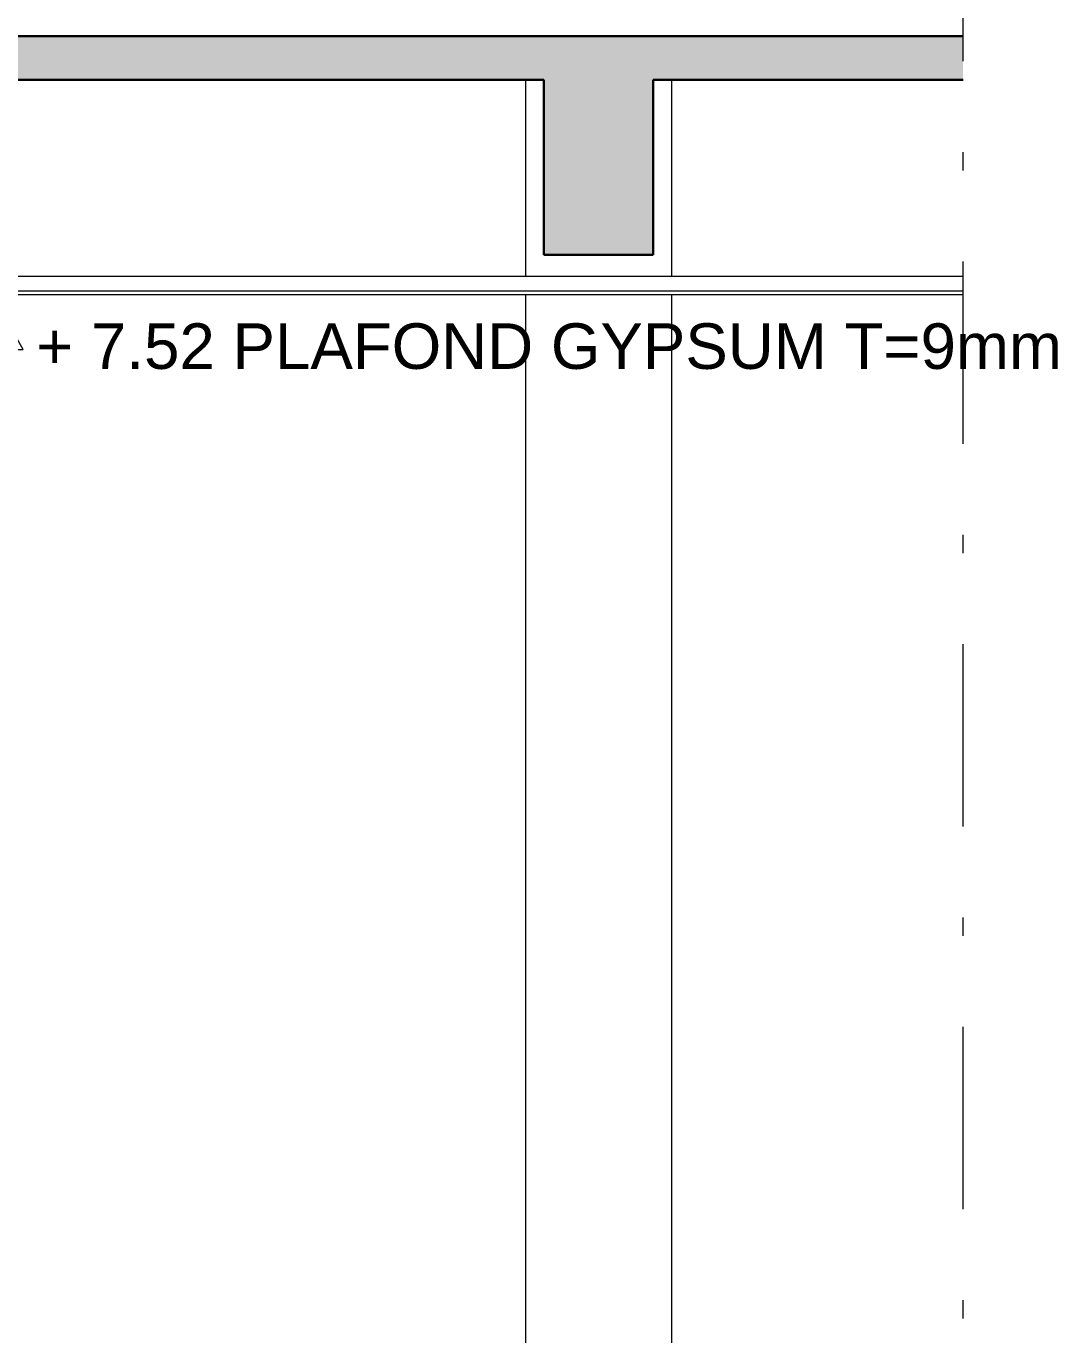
# Model space of a CAD drawing. Header units: millimetres. Extents: x -11 to 1625, y -267 to 195.
# Drawn here: x 1118.79 to 1124.45, y 24.55 to 31.73 of the extents above; entities that cross this region are included whole.
import ezdxf

# ---------------------------------------------------------------- set-up
doc = ezdxf.new("R2010")
doc.units = ezdxf.units.MM
doc.linetypes.add('DASHDOT', pattern=[1, 0.5, -0.25, 0, -0.25])
for name, color, linetype, lineweight in [('ars', 11, 'Continuous', 5), ('blk', 1, 'Continuous', 30), ('lan', 7, 'Continuous', 15), ('not', 7, 'Continuous', 20), ('pla', 213, 'Continuous', 15), ('sol kol', 8, 'Continuous', 0), ('tem', 5, 'Continuous', 20)]:
    doc.layers.add(name, color=color, linetype=linetype, lineweight=lineweight)
doc.styles.add('S', font='SIMPLEX', dxfattribs={"width": 1.1})
doc.styles.get("Standard").update_dxf_attribs({"font": 'ARIALUNI.TTF'})

# ---------------------------------------------------------------- blocks, each defined once
blk = doc.blocks.new('PEILA')
blk.add_lwpolyline([(-0.1875, -0.3248), (0.1875, -0.3248), (0, 0)], close=True)
at = {"style": 'S', "width": 1.1, "flags": 4}
blk.add_attdef('CAT', (0.2652, -0.2887), '', height=0.2, dxfattribs=at)

msp = doc.modelspace()

# ---------------------------------------------------------------- hatches: boundary and pattern name
at = {"layer": 'sol kol'}
h = msp.add_hatch(color=256, dxfattribs=at)
h.dxf.hatch_style = 1
h.paths.add_polyline_path([(1123.9317676, 31.4359917), (1123.9317676, 31.6759917), (1117.4317676, 31.6759917), (1117.4317676, 32.0359917), (1116.8317676, 32.0359917), (1116.8317676, 32.3959917), (1116.2317676, 32.3959917), (1116.2317676, 32.7559917), (1115.6317676, 32.7559917), (1115.6317676, 33.1159917), (1115.0317676, 33.1159917), (1115.0317676, 33.4759917), (1114.4317676, 33.4759917), (1114.4317676, 33.8359917), (1113.8317676, 33.8359917), (1113.8317676, 34.1959917), (1113.2317676, 34.1959917), (1113.2317676, 34.5559917), (1112.6317676, 34.5559917), (1112.6317676, 34.9159917), (1112.0317676, 34.9159917), (1112.0317676, 35.2759917), (1111.4317676, 35.2759917), (1111.4317676, 35.6359917), (1108.6317676, 35.6359917), (1108.6317676, 34.8359917), (1109.0317676, 34.8359917), (1109.0317676, 35.3359917), (1110.7486724, 35.3359917), (1117.6317676, 31.2061346), (1117.6317676, 30.0759917), (1117.8317676, 30.0759917), (1117.8317676, 30.4759917), (1118.2317676, 30.4759917), (1118.2317676, 31.3261346), (1118.4148628, 31.4359917), (1121.6317676, 31.4359917), (1121.6317676, 30.4759917), (1122.2317676, 30.4759917), (1122.2317676, 31.4359917)])

# ---------------------------------------------------------------- linework, layer by layer
at = {"layer": 'ars'}
msp.add_line((1123.9317676, 30.2559917), (1117.8317676, 30.2559917), dxfattribs=at)
at = {"layer": 'blk'}
for p, q in [((1117.4317676, 31.6759917), (1123.9317676, 31.6759917)), ((1118.4148628, 31.4359917), (1121.6317676, 31.4359917)), ((1121.6317676, 31.4359917), (1121.6317676, 30.4759917)), ((1122.2317676, 31.4359917), (1123.9317676, 31.4359917)), ((1122.2317676, 31.4359917), (1122.2317676, 30.4759917)), ((1121.6317676, 30.4759917), (1122.2317676, 30.4759917))]:
    msp.add_line(p, q, dxfattribs=at)
at = {"layer": 'lan', "linetype": 'DASHDOT', "ltscale": 2}
msp.add_line((1123.9317676, 12.6379608), (1123.9317676, 56.8311863), dxfattribs=at)
at = {"layer": 'pla'}
for p, q in [((1123.9317676, 30.3559917), (1117.8317676, 30.3559917)), ((1123.9317676, 30.2759917), (1117.8317676, 30.2759917))]:
    msp.add_line(p, q, dxfattribs=at)
at = {"layer": 'tem'}
for p, q in [((1121.5317676, 31.4359917), (1121.5317676, 30.3559917)), ((1122.3317676, 31.4359917), (1122.3317676, 30.3559917)), ((1121.5317676, 30.2559917), (1121.5317676, 23.8559917)), ((1122.3317676, 30.2559917), (1122.3317676, 23.8559917))]:
    msp.add_line(p, q, dxfattribs=at)

# ---------------------------------------------------------------- block references
at = {"layer": 'not'}
ref = msp.add_blockref('PEILA', (1118.6037221, 30.2559917), dxfattribs=dict(at, xscale=0.9237604307034012, yscale=0.9237604307034012, zscale=0.9237604307034012))
ref.add_attrib('CAT', '+ 7.52 PLAFOND GYPSUM T=9mm', (1118.8470675, 29.8494398), dxfattribs={"layer": '0', "height": 0.25, "flags": 4})

doc.saveas('drawing.dxf')
